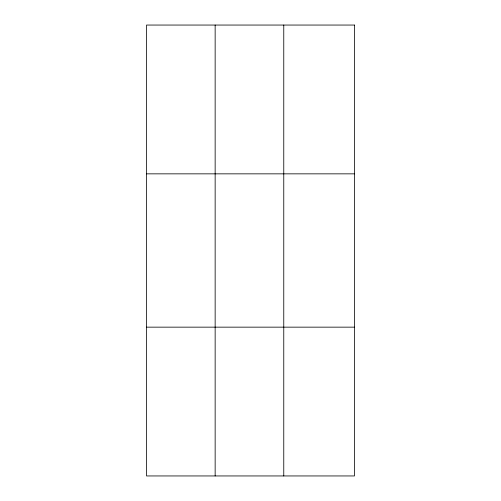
<?xml version="1.0" encoding="UTF-8"?>
<svg xmlns="http://www.w3.org/2000/svg" width="501" height="501" viewBox="0 0 501 501"><rect width="100%" height="100%" fill="white"/><g stroke="black" fill="none" stroke-linecap="round" stroke-linejoin="round"><path stroke-width="0.75" d="M215.148 25.05L215.148 475.95M283.766 25.05L283.766 475.95M146.53 173.847L354.47 173.847M146.53 327.153L354.47 327.153M354.47 25.05L354.47 475.95L146.53 475.95L146.53 25.05L354.47 25.05"/></g></svg>
